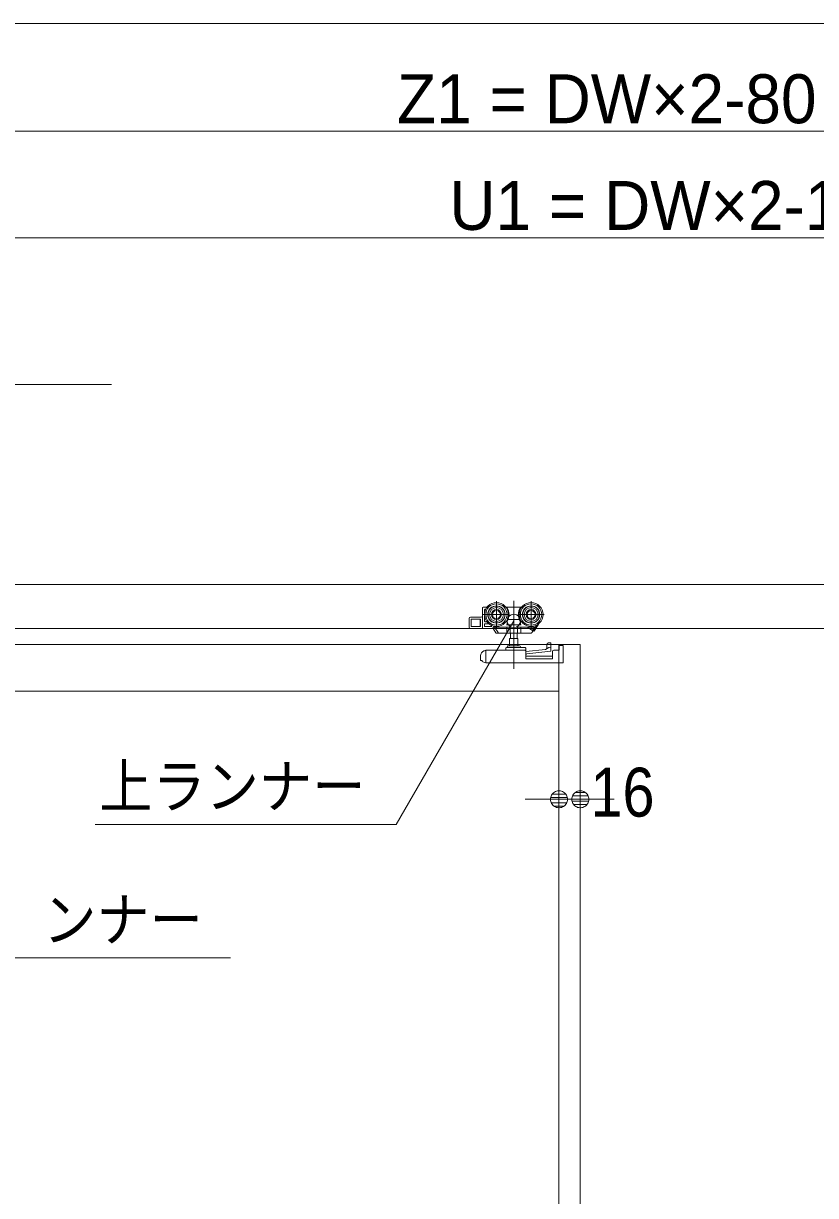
# Model space of a CAD drawing. Units: millimetres, scale not verified. Extents: x -6062 to 6062, y -3045 to 3045.
# Drawn here: x -2437 to -1843, y -58 to 821 of the extents above; entities that cross this region are included whole.
import ezdxf
from ezdxf.enums import TextEntityAlignment as Align

# ---------------------------------------------------------------- set-up
doc = ezdxf.new("R2010")
doc.units = ezdxf.units.MM
doc.header["$LTSCALE"] = 20
for name, color, linetype, lineweight in [('0-0_2寸法-1', 7, 'Continuous', 9), ('0-1_0', 7, 'Continuous', 9), ('0-2_2寸法-3', 7, 'Continuous', 9), ('0-3_2寸法-2', 7, 'Continuous', 9), ('0-4_3一般', 7, 'Continuous', 9)]:
    doc.layers.add(name, color=color, linetype=linetype, lineweight=lineweight)
doc.styles.add('ＭＳ ゴシック', font='')
doc.styles.add('ＭＳ Ｐゴシック', font='')
doc.styles.get('ＭＳ ゴシック').set_extended_font_data('MS Gothic')
doc.styles.get('ＭＳ Ｐゴシック').set_extended_font_data('MS PGothic')

# ---------------------------------------------------------------- blocks, each defined once
blk = doc.blocks.new('_Dot')
at = {"layer": '0-1_0'}
for p, q in [((-10, 0), (-20, 0)), ((9.78, 2), (-9.78, 2)), ((7.99, 6), (-7.99, 6)), ((9.16, -3.98), (-9.16, -3.98)), ((6, -7.98), (-6, -7.98))]:
    blk.add_line(p, q, dxfattribs=at)
for points in [[(10, 0), (9.92, 1.25), (9.69, 2.49), (9.3, 3.68), (8.76, 4.82), (8.09, 5.88), (7.29, 6.85), (6.37, 7.71), (5.36, 8.44), (4.26, 9.05), (3.09, 9.51), (1.87, 9.82), (0.63, 9.98), (-0.63, 9.98), (-1.87, 9.82), (-3.09, 9.51), (-4.26, 9.05), (-5.36, 8.44), (-6.37, 7.71), (-7.29, 6.85), (-8.09, 5.88), (-8.76, 4.82), (-9.3, 3.68), (-9.69, 2.49), (-9.92, 1.25), (-10, 0), (0, 0)], [(-10, 0), (-9.92, -1.25), (-9.69, -2.49), (-9.3, -3.68), (-8.76, -4.82), (-8.09, -5.88), (-7.29, -6.85), (-6.37, -7.71), (-5.36, -8.44), (-4.26, -9.05), (-3.09, -9.51), (-1.87, -9.82), (-0.63, -9.98), (0.63, -9.98), (1.87, -9.82), (3.09, -9.51), (4.26, -9.05), (5.36, -8.44), (6.37, -7.71), (7.29, -6.85), (8.09, -5.88), (8.76, -4.82), (9.3, -3.68), (9.69, -2.49), (9.92, -1.25), (10, 0), (0, 0)]]:
    blk.add_lwpolyline(points, close=True, dxfattribs=at)
blk = doc.blocks.new('グループ-109')
at = {"layer": '0-4_3一般'}
for p, q in [((19030, 8000), (-75990, 8000)), ((-5898, 7750), (-5898, 7354)), ((-5638, 7758.4), (-5638, 6738.4)), ((-5378, 7750), (-5378, 7354)), ((-6108, 7352), (-6108, 7652)), ((-6040.5, 7662), (-6098, 7662)), ((-6076, 7622), (-6076, 7578.7)), ((-6059.2, 7632), (-6066, 7632)), ((-5738, 7662), (-5755.5, 7662)), ((-5738, 7662), (-5738, 7659.3)), ((-5538, 7662), (-5738, 7662)), ((-5738, 7659.3), (-5738, 7654.4)), ((-5738, 7654.4), (-5738, 7634.4)), ((-5520.5, 7662), (-5538, 7662)), ((-5538, 7659.3), (-5538, 7662)), ((-5538, 7654.4), (-5538, 7659.3)), ((-5538, 7634.4), (-5538, 7654.4)), ((-6308, 7492), (-6308, 7362)), ((-6288, 7512), (-6128, 7512)), ((-6278, 7482), (-6138, 7482)), ((-6278, 7372), (-6278, 7482)), ((-6141.6, 7372), (-6141.6, 7482)), ((-6138, 7482), (-6138, 7372)), ((-6096, 7552), (-5700, 7552)), ((-6078, 7372), (-6078, 7412)), ((-6078, 7412), (-6011.1, 7412)), ((-6076, 7525.2), (-6076, 7452)), ((-6066, 7442), (-6040.5, 7442)), ((-5981.8, 7392.7), (-5968.4, 7372)), ((-5747.8, 7452.4), (-5748, 7452.5)), ((-5738, 7449.5), (-5738, 7398)), ((-5576, 7552), (-5180, 7552)), ((-5538, 7398), (-5538, 7449.5)), ((-5538, 7398), (-5528, 7398)), ((-5528.2, 7452.4), (-5528, 7452.5)), ((-5311.2, 7366.5), (-5294.2, 7392.7)), ((-5272.5, 7406.1), (-5269, 7403.9)), ((-75990, 7340), (19030, 7340)), ((-6108, 7342), (-6288, 7342)), ((-6138, 7372), (-6278, 7372)), ((-5968.4, 7372), (-6078, 7372)), ((-5958.9, 7342), (-5937, 7342)), ((-5948.9, 7362), (-5926.1, 7362)), ((-5948.9, 7352), (-5948.9, 7362)), ((-5948.9, 7342), (-5906.4, 7276.5)), ((-5935.1, 7375.8), (-5932.6, 7372)), ((-5926.1, 7362), (-5932.6, 7372)), ((-5926.1, 7362), (-5874.2, 7282)), ((-5920.7, 7362), (-5710, 7362)), ((-5898, 7272), (-5867.7, 7272)), ((-5867.7, 7272), (-5874.2, 7282)), ((-5862.2, 7272), (-5867.7, 7272)), ((-5862.2, 7272), (-5736, 7272)), ((-5741.9, 7362), (-5741.9, 7282)), ((-5736.3, 7272), (-5736, 7272)), ((-5694.3, 7371.5), (-5694.2, 7372)), ((-5694.2, 7282), (-5694.2, 7372)), ((-5691.9, 7272.1), (-5691.7, 7272)), ((-5687.5, 7190), (-5687.5, 7272)), ((-5588.5, 7272), (-5588.5, 7190)), ((-5584.1, 7272.1), (-5584.3, 7272)), ((-5584.3, 7272), (-5540, 7272)), ((-5581.8, 7372), (-5581.8, 7282)), ((-5566.5, 7362), (-5566, 7362)), ((-5566, 7362), (-5319.6, 7362)), ((-5540, 7272), (-5383.4, 7272)), ((-5539.7, 7272), (-5540, 7272)), ((-5534.1, 7362), (-5534.1, 7282)), ((-5437.8, 7362), (-5359.2, 7310.9)), ((-5326, 7362), (-5359.2, 7310.9)), ((-5358.8, 7311.1), (-5359.2, 7310.9)), ((-5334.4, 7303.3), (-5347, 7311.4)), ((-4640, 7100), (-28611.1, 7100)), ((-5758, 7046), (-5758, 7026)), ((-5691.3, 7056), (-5748, 7056)), ((-5550, 7080), (-5726, 7080)), ((-5701, 7190), (-5575, 7190)), ((-5701, 7080), (-5701, 7190)), ((-5691.3, 7056), (-5584.7, 7056)), ((-5468, 7056), (-5584.7, 7056)), ((-5575, 7190), (-5575, 7080)), ((-5458, 7026), (-5458, 7046)), ((-5112, 7059.1), (-5162, 7027.6)), ((-5142, 7092), (-5142, 7040.2)), ((-5134.6, 7118.6), (-5134.3, 7119.2)), ((-5122.4, 7124.7), (-5122, 7124.7)), ((-5122, 7124.7), (-5082.4, 7124.7)), ((-5082, 7062.3), (-5112, 7059.1)), ((-5082, 7122.8), (-5082, 7124.4)), ((-5082, 7124.4), (-5082, 7124.4)), ((-5082, 7116), (-5082, 7122.8)), ((-5082, 7062.3), (-5082, 7116)), ((-5082, 7002), (-5082, 7062.3)), ((-4960, 7100), (-4960, -39000)), ((-4960, -38740), (-4960, 7050)), ((-4898, 7086), (-4958, 7086)), ((-4898, 6826), (-4898, 7086)), ((-4896, 7084), (-4898, 7084)), ((-4896, 7074), (-4896, 7084)), ((-4896, 7074), (-4896, 6860)), ((-4640, 7100), (-4640, -39000)), ((-4640, -38740), (-4640, 7050)), ((-6138, 6930.5), (-6138, 6860)), ((-6138, 6860), (-6112.6, 6860)), ((-6112.6, 6860), (-6112.6, 6846.5)), ((-6077.4, 7008.7), (-6086.1, 7005.4)), ((-6077.4, 7008.7), (-6067.5, 7012.4)), ((-6059.7, 7015.3), (-6067.5, 7012.4)), ((-6058, 7006.3), (-6058, 7006)), ((-6058, 7006), (-6058, 6826)), ((-5468, 7016), (-6056.2, 7016)), ((-5162, 7027.6), (-5458, 6996)), ((-5458, 7026), (-5458, 7006)), ((-5458, 6888), (-5458, 7006)), ((-5458, 6926), (-5058, 6926)), ((-5458, 6888), (-5058, 6888)), ((-5440.1, 6963.7), (-5082, 7002)), ((-5058, 6888), (-5058, 6996)), ((-6112.6, 6846.5), (-6077.4, 6833.3)), ((-6058, 6826), (-6077.4, 6833.3)), ((-4898, 6826), (-6058, 6826)), ((-4960, 6400), (-28320, 6400))]:
    blk.add_line(p, q, dxfattribs=at)
for points in [[(-5748, 7398), (-5738, 7398), (-5538, 7398)], [(-5738, 7449.5), (-5738.3, 7449.6), (-5738.5, 7449.7), (-5738.8, 7449.7), (-5739, 7449.8), (-5739.3, 7449.9), (-5739.5, 7449.9), (-5739.8, 7450), (-5740, 7450.1), (-5740.3, 7450.2), (-5740.5, 7450.2), (-5740.8, 7450.3), (-5741, 7450.4), (-5741.3, 7450.5), (-5741.5, 7450.5), (-5741.8, 7450.6), (-5742, 7450.7), (-5742.3, 7450.8), (-5742.5, 7450.8), (-5742.8, 7450.9), (-5743, 7451), (-5743.3, 7451.1), (-5743.5, 7451.1), (-5743.8, 7451.2), (-5744, 7451.3), (-5744.3, 7451.4), (-5744.5, 7451.4), (-5744.8, 7451.5), (-5745, 7451.6), (-5745.3, 7451.7), (-5745.5, 7451.7), (-5745.8, 7451.8), (-5746, 7451.9), (-5746.3, 7452), (-5746.5, 7452), (-5746.8, 7452.1), (-5747, 7452.2), (-5747.3, 7452.3), (-5747.5, 7452.3), (-5747.8, 7452.4)], [(-5538, 7449.5), (-5537.7, 7449.6), (-5537.5, 7449.7), (-5537.2, 7449.7), (-5537, 7449.8), (-5536.7, 7449.9), (-5536.5, 7449.9), (-5536.2, 7450), (-5536, 7450.1), (-5535.7, 7450.2), (-5535.5, 7450.2), (-5535.2, 7450.3), (-5535, 7450.4), (-5534.7, 7450.5), (-5534.5, 7450.5), (-5534.2, 7450.6), (-5534, 7450.7), (-5533.7, 7450.8), (-5533.5, 7450.8), (-5533.2, 7450.9), (-5533, 7451), (-5532.7, 7451.1), (-5532.5, 7451.1), (-5532.2, 7451.2), (-5532, 7451.3), (-5531.7, 7451.4), (-5531.5, 7451.4), (-5531.2, 7451.5), (-5531, 7451.6), (-5530.7, 7451.7), (-5530.5, 7451.7), (-5530.2, 7451.8), (-5530, 7451.9), (-5529.7, 7452), (-5529.5, 7452), (-5529.2, 7452.1), (-5529, 7452.2), (-5528.7, 7452.3), (-5528.5, 7452.3), (-5528.2, 7452.4)], [(-5334.4, 7303.3), (-5284.5, 7380.1), (-5269, 7403.9)], [(-6108, 7352), (-6108, 7342), (-5958.9, 7342)], [(-5741.9, 7282), (-5741.9, 7281.7), (-5741.9, 7281.3), (-5741.8, 7281), (-5741.8, 7280.7), (-5741.7, 7280.4), (-5741.7, 7280.1), (-5741.6, 7279.8), (-5741.6, 7279.4), (-5741.5, 7279.1), (-5741.4, 7278.8), (-5741.4, 7278.5), (-5741.3, 7278.2), (-5741.2, 7277.9), (-5741.1, 7277.6), (-5741, 7277.3), (-5740.9, 7276.9), (-5740.8, 7276.6), (-5740.7, 7276.3), (-5740.6, 7276), (-5740.4, 7275.7), (-5740.3, 7275.4), (-5740.2, 7275.1), (-5740, 7274.8), (-5739.8, 7274.6), (-5739.7, 7274.3), (-5739.5, 7274.1), (-5739.3, 7273.8), (-5739.1, 7273.6), (-5738.9, 7273.4), (-5738.7, 7273.2), (-5738.5, 7273), (-5738.2, 7272.9), (-5738, 7272.7), (-5737.7, 7272.6), (-5737.5, 7272.4), (-5737.2, 7272.3), (-5736.9, 7272.2), (-5736.6, 7272.1), (-5736.3, 7272)], [(-5736, 7272), (-5691.7, 7272), (-5584.3, 7272)], [(-5710, 7362), (-5709.5, 7362), (-5709, 7362), (-5708.5, 7362.1), (-5708, 7362.1), (-5707.5, 7362.2), (-5707, 7362.3), (-5706.4, 7362.4), (-5705.9, 7362.5), (-5705.4, 7362.6), (-5704.9, 7362.7), (-5704.4, 7362.8), (-5703.9, 7363), (-5703.4, 7363.1), (-5702.9, 7363.3), (-5702.4, 7363.5), (-5701.9, 7363.7), (-5701.3, 7363.9), (-5700.8, 7364.1), (-5700.3, 7364.3), (-5699.8, 7364.5), (-5699.3, 7364.8), (-5698.8, 7365), (-5698.4, 7365.3), (-5697.9, 7365.6), (-5697.5, 7365.9), (-5697.1, 7366.2), (-5696.8, 7366.5), (-5696.4, 7366.9), (-5696.1, 7367.2), (-5695.8, 7367.6), (-5695.6, 7368), (-5695.3, 7368.4), (-5695.1, 7368.8), (-5694.9, 7369.2), (-5694.8, 7369.6), (-5694.6, 7370.1), (-5694.5, 7370.5), (-5694.4, 7371), (-5694.3, 7371.5)], [(-5694.2, 7282), (-5694.2, 7281.7), (-5694.2, 7281.4), (-5694.2, 7281.2), (-5694.2, 7280.9), (-5694.2, 7280.6), (-5694.2, 7280.3), (-5694.2, 7280.1), (-5694.2, 7279.8), (-5694.2, 7279.5), (-5694.2, 7279.2), (-5694.2, 7278.9), (-5694.2, 7278.7), (-5694.2, 7278.4), (-5694.2, 7278.1), (-5694.1, 7277.8), (-5694.1, 7277.5), (-5694.1, 7277.2), (-5694.1, 7276.9), (-5694.1, 7276.7), (-5694.1, 7276.4), (-5694.1, 7276.1), (-5694.1, 7275.8), (-5694, 7275.5), (-5694, 7275.3), (-5693.9, 7275), (-5693.9, 7274.7), (-5693.8, 7274.5), (-5693.7, 7274.3), (-5693.6, 7274), (-5693.5, 7273.8), (-5693.3, 7273.6), (-5693.2, 7273.4), (-5693, 7273.2), (-5692.9, 7273), (-5692.7, 7272.8), (-5692.5, 7272.6), (-5692.3, 7272.4), (-5692.1, 7272.3), (-5691.9, 7272.1)], [(-5581.8, 7282), (-5581.8, 7281.7), (-5581.8, 7281.4), (-5581.8, 7281.2), (-5581.8, 7280.9), (-5581.8, 7280.6), (-5581.8, 7280.3), (-5581.8, 7280.1), (-5581.8, 7279.8), (-5581.8, 7279.5), (-5581.8, 7279.2), (-5581.8, 7278.9), (-5581.8, 7278.7), (-5581.8, 7278.4), (-5581.8, 7278.1), (-5581.9, 7277.8), (-5581.9, 7277.5), (-5581.9, 7277.2), (-5581.9, 7276.9), (-5581.9, 7276.7), (-5581.9, 7276.4), (-5581.9, 7276.1), (-5581.9, 7275.8), (-5582, 7275.5), (-5582, 7275.3), (-5582.1, 7275), (-5582.1, 7274.7), (-5582.2, 7274.5), (-5582.3, 7274.3), (-5582.4, 7274), (-5582.5, 7273.8), (-5582.7, 7273.6), (-5582.8, 7273.4), (-5583, 7273.2), (-5583.1, 7273), (-5583.3, 7272.8), (-5583.5, 7272.6), (-5583.7, 7272.4), (-5583.9, 7272.3), (-5584.1, 7272.1)], [(-5581.8, 7372), (-5581.7, 7371.5), (-5581.6, 7371), (-5581.5, 7370.5), (-5581.4, 7370.1), (-5581.2, 7369.6), (-5581.1, 7369.2), (-5580.9, 7368.8), (-5580.7, 7368.4), (-5580.4, 7368), (-5580.2, 7367.6), (-5579.9, 7367.2), (-5579.6, 7366.9), (-5579.2, 7366.5), (-5578.9, 7366.2), (-5578.5, 7365.9), (-5578.1, 7365.6), (-5577.6, 7365.3), (-5577.2, 7365), (-5576.7, 7364.8), (-5576.2, 7364.5), (-5575.7, 7364.3), (-5575.2, 7364.1), (-5574.7, 7363.9), (-5574.1, 7363.7), (-5573.6, 7363.5), (-5573.1, 7363.3), (-5572.6, 7363.1), (-5572.1, 7363), (-5571.6, 7362.8), (-5571.1, 7362.7), (-5570.6, 7362.6), (-5570.1, 7362.5), (-5569.6, 7362.4), (-5569, 7362.3), (-5568.5, 7362.2), (-5568, 7362.1), (-5567.5, 7362.1), (-5567, 7362), (-5566.5, 7362)], [(-5534.1, 7282), (-5534.1, 7281.7), (-5534.1, 7281.3), (-5534.2, 7281), (-5534.2, 7280.7), (-5534.3, 7280.4), (-5534.3, 7280.1), (-5534.4, 7279.8), (-5534.4, 7279.4), (-5534.5, 7279.1), (-5534.6, 7278.8), (-5534.6, 7278.5), (-5534.7, 7278.2), (-5534.8, 7277.9), (-5534.9, 7277.6), (-5535, 7277.3), (-5535.1, 7276.9), (-5535.2, 7276.6), (-5535.3, 7276.3), (-5535.4, 7276), (-5535.6, 7275.7), (-5535.7, 7275.4), (-5535.8, 7275.1), (-5536, 7274.8), (-5536.2, 7274.6), (-5536.3, 7274.3), (-5536.5, 7274.1), (-5536.7, 7273.8), (-5536.9, 7273.6), (-5537.1, 7273.4), (-5537.3, 7273.2), (-5537.5, 7273), (-5537.8, 7272.9), (-5538, 7272.7), (-5538.3, 7272.6), (-5538.5, 7272.4), (-5538.8, 7272.3), (-5539.1, 7272.2), (-5539.4, 7272.1), (-5539.7, 7272)], [(-5366.7, 7281.1), (-5348.3, 7309.4), (-5311.2, 7366.5)], [(-5348.3, 7309.4), (-5348.1, 7309.7), (-5348, 7310), (-5347.9, 7310.2), (-5347.8, 7310.5), (-5347.8, 7310.7), (-5347.8, 7311), (-5347.8, 7311.2), (-5347.8, 7311.4), (-5347.9, 7311.5), (-5348, 7311.7), (-5348.2, 7311.8), (-5348.4, 7312), (-5348.6, 7312.1), (-5348.9, 7312.2), (-5349.2, 7312.2), (-5349.5, 7312.3), (-5349.8, 7312.3), (-5350.2, 7312.4), (-5350.6, 7312.4), (-5351.1, 7312.4), (-5351.5, 7312.3), (-5352, 7312.3), (-5352.5, 7312.3), (-5352.9, 7312.2), (-5353.3, 7312.2), (-5353.8, 7312.1), (-5354.2, 7312.1), (-5354.6, 7312), (-5355, 7312), (-5355.4, 7311.9), (-5355.8, 7311.8), (-5356.2, 7311.8), (-5356.6, 7311.7), (-5357, 7311.6), (-5357.4, 7311.5), (-5357.8, 7311.4), (-5358.1, 7311.3), (-5358.5, 7311.2), (-5358.8, 7311.1)], [(-5141.9, 7092.1), (-5141.9, 7092.8), (-5141.8, 7093.5), (-5141.8, 7094.2), (-5141.8, 7094.9), (-5141.7, 7095.6), (-5141.7, 7096.3), (-5141.6, 7097), (-5141.6, 7097.8), (-5141.5, 7098.5), (-5141.4, 7099.2), (-5141.3, 7099.9), (-5141.2, 7100.6), (-5141, 7101.3), (-5140.9, 7102), (-5140.7, 7102.7), (-5140.6, 7103.4), (-5140.4, 7104), (-5140.2, 7104.7), (-5140.1, 7105.4), (-5139.9, 7106.1), (-5139.7, 7106.8), (-5139.4, 7107.5), (-5139.2, 7108.2), (-5139, 7108.9), (-5138.7, 7109.5), (-5138.5, 7110.2), (-5138.3, 7110.9), (-5138, 7111.5), (-5137.7, 7112.2), (-5137.4, 7112.8), (-5137.2, 7113.5), (-5136.9, 7114.1), (-5136.6, 7114.8), (-5136.3, 7115.4), (-5135.9, 7116.1), (-5135.6, 7116.7), (-5135.3, 7117.3), (-5135, 7118), (-5134.6, 7118.6)], [(-5134.2, 7119.2), (-5134.1, 7119.5), (-5133.9, 7119.8), (-5133.7, 7120.1), (-5133.5, 7120.4), (-5133.3, 7120.6), (-5133.1, 7120.9), (-5132.9, 7121.1), (-5132.7, 7121.4), (-5132.4, 7121.6), (-5132.2, 7121.8), (-5131.9, 7122), (-5131.7, 7122.2), (-5131.4, 7122.4), (-5131.1, 7122.6), (-5130.8, 7122.8), (-5130.5, 7122.9), (-5130.1, 7123.1), (-5129.8, 7123.2), (-5129.5, 7123.3), (-5129.1, 7123.4), (-5128.7, 7123.5), (-5128.4, 7123.6), (-5128, 7123.7), (-5127.7, 7123.8), (-5127.3, 7123.9), (-5127, 7124), (-5126.6, 7124.1), (-5126.2, 7124.2), (-5125.9, 7124.2), (-5125.5, 7124.3), (-5125.2, 7124.3), (-5124.8, 7124.4), (-5124.5, 7124.5), (-5124.1, 7124.5), (-5123.8, 7124.5), (-5123.4, 7124.6), (-5123.1, 7124.6), (-5122.7, 7124.6), (-5122.4, 7124.7)], [(-5082.4, 7124.7), (-5082.3, 7124.7), (-5082.3, 7124.7), (-5082.3, 7124.7), (-5082.3, 7124.7), (-5082.3, 7124.7), (-5082.3, 7124.7), (-5082.3, 7124.7), (-5082.3, 7124.7), (-5082.2, 7124.7), (-5082.2, 7124.7), (-5082.2, 7124.7), (-5082.2, 7124.6), (-5082.2, 7124.6), (-5082.2, 7124.6), (-5082.2, 7124.6), (-5082.2, 7124.6), (-5082.2, 7124.6), (-5082.1, 7124.6), (-5082.1, 7124.6), (-5082.1, 7124.6), (-5082.1, 7124.6), (-5082.1, 7124.6), (-5082.1, 7124.6), (-5082.1, 7124.6), (-5082.1, 7124.6), (-5082.1, 7124.5), (-5082.1, 7124.5), (-5082.1, 7124.5), (-5082, 7124.5), (-5082, 7124.5), (-5082, 7124.5), (-5082, 7124.5), (-5082, 7124.5), (-5082, 7124.5), (-5082, 7124.4), (-5082, 7124.4), (-5082, 7124.4), (-5082, 7124.4), (-5082, 7124.4)], [(-5038, 7016), (-4958, 7016), (-4958, 7086)], [(-6067.5, 7012.4), (-6067.2, 7012.3), (-6066.9, 7012.2), (-6066.6, 7012.1), (-6066.3, 7012), (-6066, 7012), (-6065.7, 7011.8), (-6065.4, 7011.7), (-6065.1, 7011.6), (-6064.8, 7011.5), (-6064.5, 7011.4), (-6064.2, 7011.3), (-6063.9, 7011.2), (-6063.6, 7011.1), (-6063.3, 7011), (-6063, 7010.9), (-6062.7, 7010.7), (-6062.4, 7010.6), (-6062.1, 7010.5), (-6061.8, 7010.4), (-6061.5, 7010.2), (-6061.2, 7010.1), (-6060.9, 7010), (-6060.6, 7009.8), (-6060.4, 7009.7), (-6060.1, 7009.5), (-6059.9, 7009.3), (-6059.6, 7009.2), (-6059.4, 7009), (-6059.2, 7008.8), (-6059.1, 7008.5), (-6058.9, 7008.3), (-6058.7, 7008.1), (-6058.6, 7007.9), (-6058.5, 7007.6), (-6058.4, 7007.4), (-6058.3, 7007.1), (-6058.2, 7006.8), (-6058.1, 7006.6), (-6058, 7006.3)], [(-4896, 6860), (-4896.6, 6853.7), (-4898, 6848.8)]]:
    blk.add_lwpolyline(points, dxfattribs=at)
for centre, radius in [((-5898, 7552), 180), ((-5898, 7552), 160), ((-5898, 7552), 130), ((-5898, 7552), 126), ((-5898, 7552), 104), ((-5898, 7552), 74), ((-5898, 7552), 60), ((-5378, 7552), 180), ((-5378, 7552), 160), ((-5378, 7552), 130), ((-5378, 7552), 126), ((-5378, 7552), 104), ((-5378, 7552), 74), ((-5378, 7552), 60)]:
    blk.add_circle(centre, radius, dxfattribs=at)
for centre, radius, start, end in [((-6098, 7652), 10, 90, 180), ((-6066, 7622), 10, 90, 180), ((-5898, 7552), 190, 327.3631, 32.6369), ((-5378, 7552), 190, 147.3631, 212.6369), ((-6288, 7492), 20, 90, 180), ((-6128, 7532), 20, 270, 0), ((-6056, 7462), 20, 180, 270), ((-6066, 7452), 10, 180, 270), ((-6288, 7362), 20, 180, 270), ((-5958.9, 7352), 10, 270, 0), ((-5920.7, 7372), 10, 213, 270), ((-5898, 7282), 10, 213, 270), ((-5862.2, 7282), 10, 213, 270), ((-5383.4, 7292), 20, 270, 327), ((-5319.6, 7372), 10, 270, 327), ((-5748, 7046), 10, 90, 180), ((-5726, 7068), 12, 90, 180), ((-5726, 7068), 12, 180, 270), ((-5550, 7068), 12, 0, 90), ((-5550, 7068), 12, 270, 0), ((-5468, 7046), 10, 0, 90), ((-6058, 6930.5), 80, 110.55605, 180), ((-6056.2, 7006), 10, 90, 110.55605), ((-5768, 7026), 10, 270, 0), ((-5468, 7006), 10, 0, 90), ((-5438, 6943.8), 20, 96.10164, 180), ((-5038, 6996), 20, 90, 180)]:
    blk.add_arc(centre, radius, start, end, dxfattribs=at)
blk = doc.blocks.new('グループ-110')
at = {"layer": '0-4_3一般'}
blk.add_line((20736.5, 8000), (-77863.5, 8000), dxfattribs=at)
blk = doc.blocks.new('グループ-111')
at = {"layer": '0-4_3一般'}
for name in ['グループ-110', 'グループ-109']:
    blk.add_blockref(name, (0, 0), dxfattribs=at)

msp = doc.modelspace()

# ---------------------------------------------------------------- linework, layer by layer
at = {"layer": '0-0_2寸法-1'}
for p, q in [((-5581.79, 820.89), (-848.21, 820.89)), ((-3142.79, 740), (-848.21, 740)), ((-3041.79, 660), (-848.21, 660))]:
    msp.add_line(p, q, dxfattribs=at)
at = {"layer": '0-2_2寸法-3'}
for p, q in [((-2064.51, 373.83), (-2074.29, 373.83)), ((-2065.4, 369.83), (-2073.4, 369.83)), ((-2069.23, 377.83), (-2069.57, 377.83)), ((-2069.23, 377.83), (-2069.57, 377.83))]:
    msp.add_line(p, q, dxfattribs=at)
for points in [[(-3064.5, 391.8), (-2973.17, 550), (-2371.24, 550)], [(-2281.94, 120), (-2880.78, 120), (-3027.02, 373.3)], [(-2383.56, 220), (-2157.64, 220), (-2069.4, 372.84)]]:
    msp.add_lwpolyline(points, dxfattribs=at)
msp.add_circle((-2069.4, 372.84), 5.01, dxfattribs=at)
msp.add_circle((-2069.4, 372.84), 5.01, dxfattribs=at)
at = {"layer": '0-3_2寸法-2'}
for p, q in [((-2035.5, 259), (-2035.3, 259)), ((-2019.5, 259), (-2019.3, 259)), ((-2048.21, 239), (-2060.92, 239)), ((-2019.5, 239), (-2035.5, 239)), ((-2006.79, 239), (-1994.08, 239))]:
    msp.add_line(p, q, dxfattribs=at)

# ---------------------------------------------------------------- block references
at = {"layer": '0-3_2寸法-2', "xscale": 0.6356201, "yscale": 0.6356201}
msp.add_blockref('_Dot', (-2035.5, 239), dxfattribs=at)
at = {"layer": '0-3_2寸法-2', "xscale": 0.6356201, "yscale": 0.6356201, "rotation": 180}
msp.add_blockref('_Dot', (-2019.5, 239), dxfattribs=at)
at = {"layer": '0-4_3一般', "xscale": 0.05, "yscale": 0.05}
msp.add_blockref('グループ-111', (-1787.5, 0), dxfattribs=at)

# ---------------------------------------------------------------- texts
at = {"layer": '0-0_2寸法-1', "style": 'ＭＳ Ｐゴシック'}
for s, p in [('Z1 = DW×2-80', (-2156.99, 735.04)), ('U1 = DW×2-181', (-2117.7, 655.04))]:
    msp.add_text(s, height=36.69, dxfattribs=at).set_placement(p, align=Align.BOTTOM_LEFT)
at = {"layer": '0-2_2寸法-3', "style": 'ＭＳ ゴシック', "width": 0.9}
for s, p in [('上ランナー', (-2380.52, 222.77)), ('ンナー', (-2422.57, 122.77))]:
    msp.add_text(s, height=32.55, dxfattribs=at).set_placement(p, align=Align.BOTTOM_LEFT)
at = {"layer": '0-3_2寸法-2', "style": 'ＭＳ Ｐゴシック', "width": 0.9}
msp.add_text('16', height=36.66, dxfattribs=at).set_placement((-2011.82, 215.03), align=Align.BOTTOM_LEFT)

doc.saveas('drawing.dxf')
